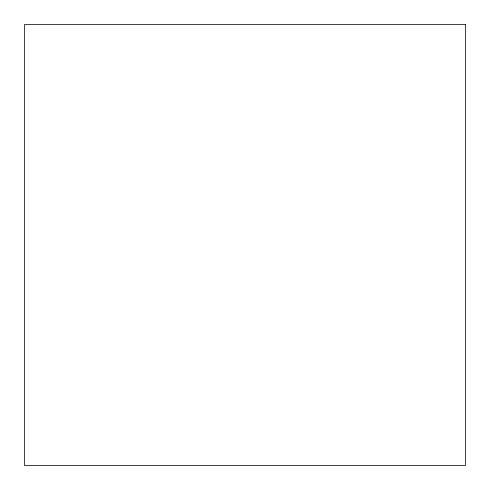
<?xml version="1.0" encoding="UTF-8"?>
<svg xmlns="http://www.w3.org/2000/svg" width="490" height="490" viewBox="0 0 490 490"><rect width="100%" height="100%" fill="white"/><g stroke="black" fill="none" stroke-linecap="round" stroke-linejoin="round"><path stroke-width="0.73" d="M465.5 24.5L24.5 24.5L24.5 465.5L465.5 465.5L465.5 24.5"/></g></svg>
